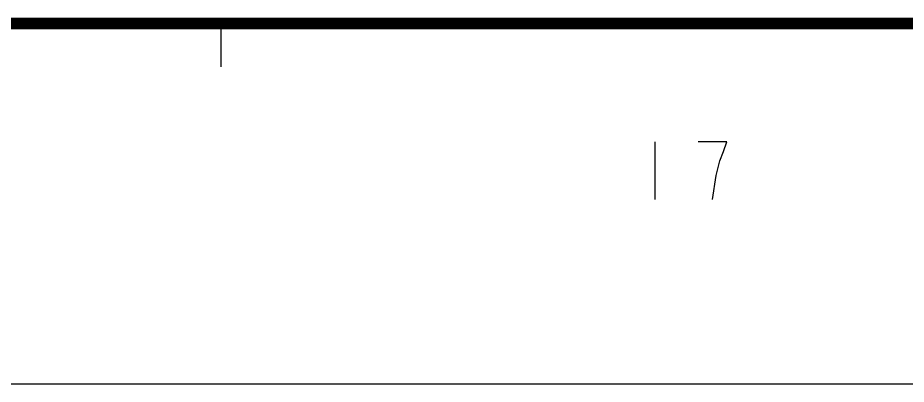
# Model space of a CAD drawing. Header units: millimetres. Extents: x 0 to 1173, y -4 to 841.
# Drawn here: x 924.3 to 987.7, y 0 to 26.1 of the extents above; entities that cross this region are included whole.
import ezdxf

# ---------------------------------------------------------------- set-up
doc = ezdxf.new("R2010")
doc.units = ezdxf.units.MM
doc.header["$LTSCALE"] = 65.395
doc.layers.get('0').update_dxf_attribs({"linetype": 'CONTINUOUS'})

msp = doc.modelspace()

# ---------------------------------------------------------------- linework, layer by layer
at = {"color": 7, "linetype": 'Continuous'}
for p, q in [((938.7907, 25.7344), (938.7907, 22.6463)), ((969.7725, 17.3018), (969.7725, 13.1843)), ((1173.4884, 0), (0, 0))]:
    msp.add_line(p, q, dxfattribs=at)
at = {"color": 7, "linetype": 'Continuous', "const_width": 0.8235}
msp.add_lwpolyline([(15.4406, 25.7344), (1158.0062, 25.7344)], dxfattribs=at)
at = {"color": 7, "linetype": 'Continuous'}
msp.add_lwpolyline([(973.8901, 13.1843), (974.1474, 14.8999), (974.4047, 15.9293), (974.6621, 16.6155), (974.9194, 17.3018), (972.8607, 17.3018)], dxfattribs=at)

doc.saveas('drawing.dxf')
